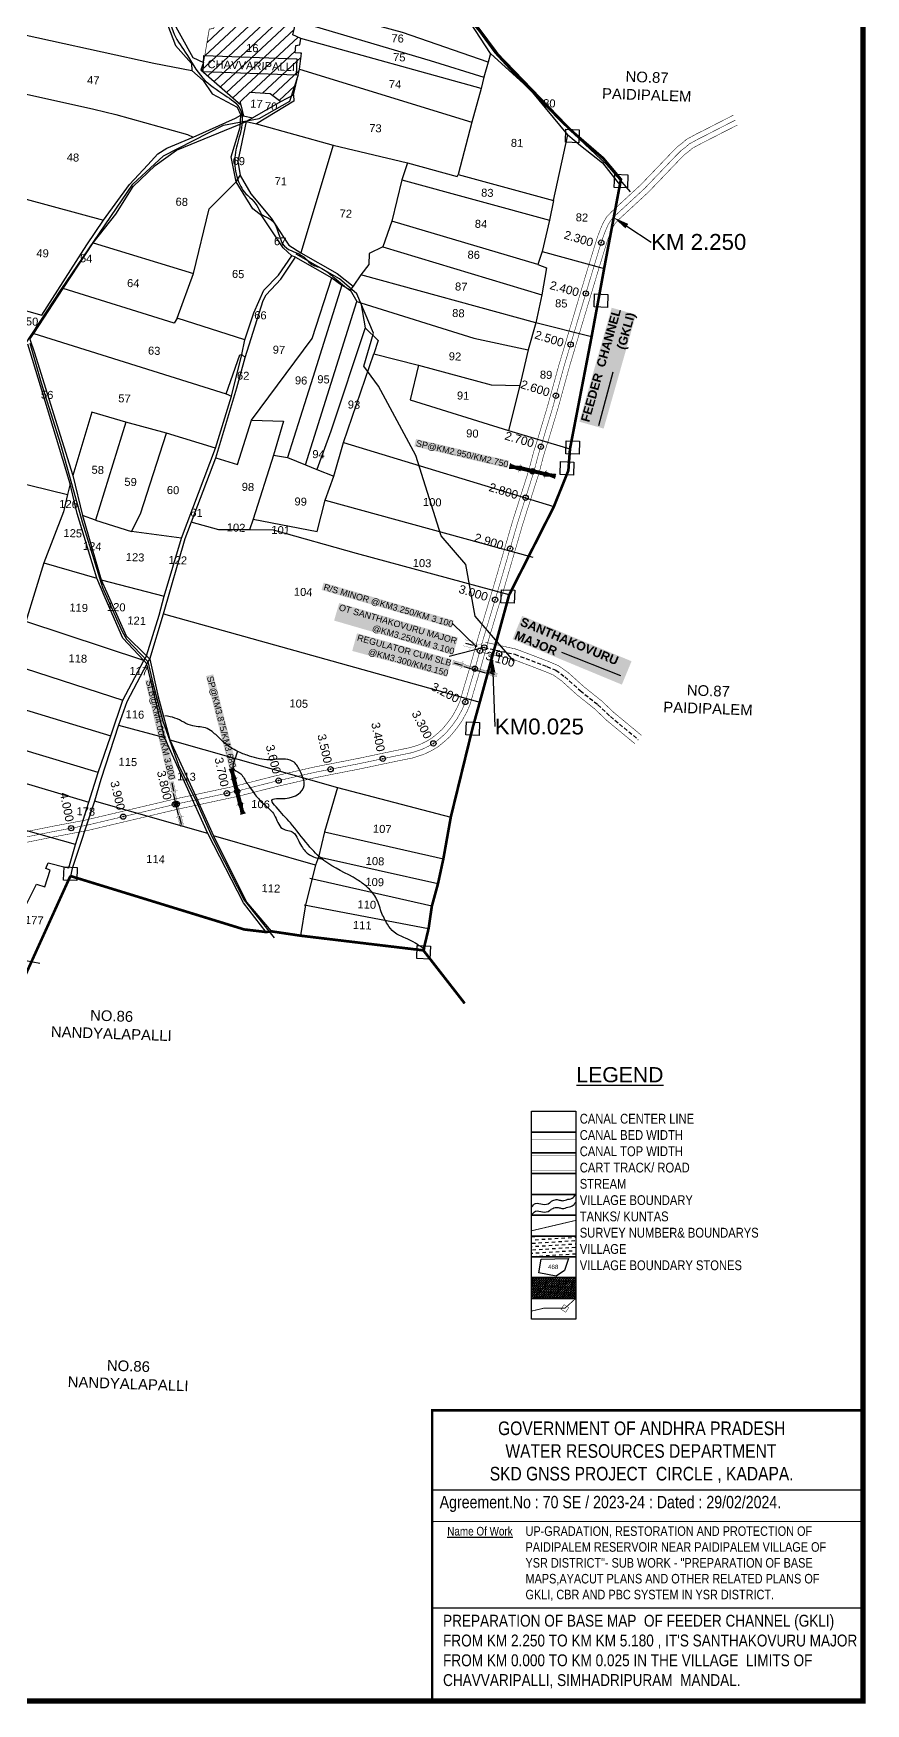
# Model space of a CAD drawing. Header units: inches. Extents: x 192365 to 215363, y 1622330 to 1627331.
# Drawn here: x 194222 to 195791, y 1622471 to 1625618 of the extents above; entities that cross this region are included whole.
import ezdxf
from ezdxf import colors
from ezdxf.entities.mleader import LeaderData, LeaderLine
from ezdxf.enums import TextEntityAlignment as Align
from ezdxf.math import Vec2, Vec3

# ---------------------------------------------------------------- set-up
doc = ezdxf.new("R2010")
doc.units = ezdxf.units.IN
doc.header["$LTSCALE"] = 15
doc.header["$MEASUREMENT"] = 0
doc.header["$PDMODE"] = 32
doc.header["$PDSIZE"] = 10
doc.linetypes.add('ACAD_ISO02W100', pattern=[15, 12, -3])
doc.linetypes.add('HIDDEN2', pattern=[0.1875, 0.125, -0.0625])
for name, color, linetype in [('CANAL1', 7, 'Continuous'), ('CHANAGE', 1, 'Continuous'), ('FRAME 025', 7, 'Continuous'), ('PAPER SIZE', 5, 'Continuous'), ('PLOT', 7, 'Continuous'), ('PLOT NO', 7, 'Continuous'), ('POINT', 2, 'Continuous'), ('RE REMARKS', 7, 'Continuous'), ('ROAD', 1, 'Continuous'), ('STREAM', 4, 'Continuous'), ('STRUCTURE', 5, 'Continuous'), ('TABLE', 7, 'Continuous'), ('tank', 4, 'Continuous'), ('TEXT', 1, 'Continuous'), ('text2', 7, 'Continuous'), ('TITLEBLOCK', 7, 'Continuous'), ('VILLAGE', 7, 'Continuous'), ('VILLAGE BOUNADRY', 5, 'Continuous'), ('VILLAGE BOUNADRY STONES', 1, 'Continuous'), ('VILLAGE BOUNDRY', 5, 'Continuous'), ('VILLAGE STONES', 240, 'Continuous')]:
    doc.layers.add(name, color=color, linetype=linetype)
doc.styles.add('A', font='arial.ttf')
doc.styles.add('ARIALN', font='ARIALN.TTF')
doc.styles.get("Standard").update_dxf_attribs({"font": 'arial.ttf'})
doc.dimstyles.get("Standard").update_dxf_attribs({"dimtxt": 0.18, "dimasz": 0.18, "dimexe": 0.18, "dimexo": 0.0625, "dimgap": 0.09, "dimtad": 0, "dimtih": 1, "dimtoh": 1, "dimdec": 4, "dimzin": 0, "dimdsep": 46, "dimtxsty": 'Standard', "dimcen": 0.09, "dimadec": 0, "dimazin": 0, "dimtfac": 1, "dimtdec": 4, "dimtofl": 0, "dimtmove": 0, "dimatfit": 3, "dimfxl": 1, "dimtolj": 1, "dimtzin": 0, "dimarcsym": 0})

# ---------------------------------------------------------------- blocks, each defined once
blk = doc.blocks.new('SLB')
at = {"layer": 'STRUCTURE'}
h = blk.add_hatch(dxfattribs=at)
h.set_pattern_fill('DOTS', color=6, scale=20, angle=320.3722, style=0)
h.set_pattern_definition([(320.372247934, (-159.4327, -72.9564), (1.2786241598, 0.5641323054), [0, -1.25])])
h.paths.add_polyline_path([(769699.5, 1706871.1), (769699.5, 1706861.1), (769729.1, 1706861.1), (769732.1, 1706863.1), (769792.1, 1706863.1), (769795.1, 1706861.1), (769824.7, 1706861.1), (769824.7, 1706871.1), (769795.1, 1706871.1), (769792.1, 1706869.1), (769732.1, 1706869.1), (769729.1, 1706871.1)])
at = {"layer": 'STRUCTURE', "color": 6, "linetype": 'ACAD_ISO02W100', "ltscale": 0.5, "const_width": 0.5}
for points in [[(769699.5, 1706871.1), (769729.1, 1706871.1)], [(769699.5, 1706861.1), (769729.1, 1706861.1)], [(769795.1, 1706871.1), (769824.7, 1706871.1)], [(769795.1, 1706861.1), (769824.7, 1706861.1)]]:
    blk.add_lwpolyline(points, dxfattribs=at)
at = {"layer": 'STRUCTURE', "color": 6, "const_width": 0.628}
for points in [[(769726.1, 1706877.1), (769726.1, 1706873.1), (769732.1, 1706869.1), (769792.1, 1706869.1), (769798.1, 1706873.1), (769798.1, 1706877.1)], [(769726.1, 1706855.1), (769726.1, 1706859.1), (769732.1, 1706863.1), (769792.1, 1706863.1), (769798.1, 1706859.1), (769798.1, 1706855.1)]]:
    blk.add_lwpolyline(points, dxfattribs=at)
at = {"layer": 'STRUCTURE', "color": 6}
blk.add_lwpolyline([(769732.1, 1706863.1), (769792.1, 1706863.1)], dxfattribs=at)
blk.add_lwpolyline([(769732.1, 1706863.1), (769792.1, 1706863.1)], dxfattribs=at)
at = {"layer": 'STRUCTURE', "color": 0}
blk.add_circle((769762.1, 1706866.1), 1.24, dxfattribs=at)
for points in [[(769703.8, 1706866), (769726.7, 1706866)], [(769818.6, 1706865.8), (769795.7, 1706865.8)]]:
    blk.add_leader(points, dimstyle='Standard', override={"dimasz": 10, "dimgap": 0.09, "dimtad": 0}, dxfattribs=at)
blk = doc.blocks.new('PIPE C')
at = {"layer": 'STRUCTURE'}
h = blk.add_hatch(dxfattribs=at)
h.set_pattern_fill('DASH', color=256, scale=5.6, angle=-90, style=0)
h.set_pattern_definition([(270, (-1194663.9188, 538833.8274), (0.7, -0.7), [0.7, -0.7])])
edge = h.paths.add_edge_path()
edge.add_spline(control_points=[(4.6, -44.2), (4.4, -43.9), (3.7, -42.8), (3.2, -40.8), (2.9, -38.1), (2.3, -34.2), (2.9, -29), (3.8, -25), (4.2, -23.1)], knot_values=[0, 0, 0, 0, 1.613557, 5.24513, 8.624976, 13.470124, 22.190216, 30.746377, 30.746377, 30.746377, 30.746377], degree=3, periodic=0)
edge.add_line((4.2, -23.1), (2.8, -21))
edge.add_line((2.8, -21), (2.8, 21))
edge.add_line((2.8, 21), (4.2, 23.1))
edge.add_spline(control_points=[(4.2, 23.1), (3.7, 25), (2.7, 28.9), (2, 34.1), (2.4, 38), (2.7, 40.8), (3.1, 42.8), (3.8, 43.8), (4, 44.2)], knot_values=[0, 0, 0, 0, 8.556161, 17.276253, 22.121402, 25.501247, 29.13282, 30.746377, 30.746377, 30.746377, 30.746377], degree=3, periodic=0)
edge.add_line((4, 44.2), (-4.6, 44.2))
edge.add_spline(control_points=[(-4.6, 44.2), (-4.4, 43.9), (-3.7, 42.8), (-3.2, 40.8), (-2.9, 38.1), (-2.3, 34.2), (-2.9, 29), (-3.8, 25), (-4.2, 23.1)], knot_values=[0, 0, 0, 0, 1.613557, 5.24513, 8.624976, 13.470124, 22.190216, 30.746377, 30.746377, 30.746377, 30.746377], degree=3, periodic=0)
edge.add_line((-4.2, 23.1), (-2.8, 21))
edge.add_line((-2.8, 21), (-2.8, -21))
edge.add_line((-2.8, -21), (-4.2, -23.1))
edge.add_spline(control_points=[(-4.2, -23.1), (-3.7, -25), (-2.7, -28.9), (-2, -34.1), (-2.4, -38), (-2.7, -40.8), (-3.1, -42.8), (-3.8, -43.8), (-4, -44.2)], knot_values=[0, 0, 0, 0, 8.556161, 17.276253, 22.121402, 25.501247, 29.13282, 30.746377, 30.746377, 30.746377, 30.746377], degree=3, periodic=0)
edge.add_line((-4, -44.2), (4.6, -44.2))
blk.add_circle((0, 0), 0.657)
at = {"layer": 'STRUCTURE', "const_width": 0.44}
for points in [[(-8.4, 25.2), (-5.6, 25.2), (-2.8, 21), (-2.8, -21), (-5.6, -25.2), (-8.4, -25.2)], [(8.4, 25.2), (5.6, 25.2), (2.8, 21), (2.8, -21), (5.6, -25.2), (8.4, -25.2)]]:
    blk.add_lwpolyline(points, dxfattribs=at)
at = {"layer": 'STRUCTURE', "color": 3}
for points in [[(-2.8, 21), (-2.8, -21)], [(-2.8, 21), (-2.8, -21)], [(2.8, 21), (2.8, -21)]]:
    blk.add_lwpolyline(points, dxfattribs=at)
at = {"layer": 'STRUCTURE'}
for points in [[(-4.6, 44.2), (-4, 43.2), (-3.3, 40.8), (-2.9, 38.4), (-2.5, 35.1), (-3, 29), (-4.2, 23.1)], [(4, 44.2), (3.4, 43.2), (2.8, 40.7), (2.5, 38.4), (2.2, 35), (2.8, 28.9), (4.2, 23.1)], [(-4, -44.2), (-3.4, -43.2), (-2.8, -40.7), (-2.5, -38.4), (-2.2, -35), (-2.8, -28.9), (-4.2, -23.1)], [(4.6, -44.2), (4, -43.2), (3.3, -40.8), (2.9, -38.4), (2.5, -35.1), (3, -29), (4.2, -23.1)]]:
    blk.add_spline(points, degree=3, dxfattribs=at)
at = {"layer": 'STRUCTURE', "color": 0}
for points in [[(-0.2, 44.3), (-0.2, 28.7)], [(0, -23.2), (0, -38.9)]]:
    blk.add_leader(points, dimstyle='Standard', override={"dimscale": 0.062085, "dimtxt": 50, "dimasz": 100, "dimgap": 0.09, "dimtad": 0, "dimzin": 2}, dxfattribs=at)
blk = doc.blocks.new('OT')
at = {"layer": 'STRUCTURE', "color": 190}
for points, const_width in [([(769751.4, 1706595.8), (769729.4, 1706595.8)], 0.5), ([(769751.4, 1706579), (769729.4, 1706579)], 0.5), ([(769775.2, 1706601.8), (769775.2, 1706597.8), (769769.2, 1706593.8), (769761.8, 1706593.8), (769754.4, 1706593.8), (769748.4, 1706597.8), (769748.4, 1706601.8)], 0.5), ([(769748.4, 1706573), (769748.4, 1706577), (769754.4, 1706581), (769761.8, 1706581), (769761.8, 1706581), (769761.8, 1706581), (769769.2, 1706581), (769775.2, 1706577), (769775.2, 1706573)], 0.5), ([(769761.8, 1706593.8), (769761.8, 1706581)], 2.5)]:
    blk.add_lwpolyline(points, dxfattribs=dict(at, const_width=const_width))
at = {"layer": 'STRUCTURE', "color": 0}
blk.add_circle((769761.8, 1706587.4), 1.87, dxfattribs=at)
blk.add_leader([(769732.6, 1706587.4), (769753.8, 1706587.4)], dimstyle='Standard', override={"dimasz": 10, "dimgap": 0.09, "dimtad": 0}, dxfattribs=at)

msp = doc.modelspace()

# ---------------------------------------------------------------- hatches: boundary and pattern name
at = {"layer": 'PLOT'}
h = msp.add_hatch(dxfattribs=at)
h.set_pattern_fill('ANSI31', color=11, scale=125.619539, angle=-2.0078)
h.set_pattern_definition([(42.9922, (192485.145, 1624041.802), (-10.70747, 11.4855), [])])
h.paths.add_polyline_path([(194561.8, 1625627.4), (194553.4, 1625626), (194542.8, 1625563.4), (194537.8, 1625549.4), (194613.1, 1625483.2), (194612.5, 1625489.7), (194630.7, 1625507.2), (194668.1, 1625504.5), (194688.3, 1625489.5), (194708.5, 1625500.2), (194720.3, 1625537.3), (194723.4, 1625550.8), (194727.6, 1625580.5), (194715.3, 1625581.5), (194716.9, 1625595.4), (194723.9, 1625596.6), (194726.3, 1625608.5), (194711.2, 1625615.2), (194717.1, 1625641.4), (194676.4, 1625651.5), (194673.2, 1625680.4), (194673.5, 1625705), (194669.3, 1625706.4), (194666.4, 1625702.9), (194575.8, 1625718.1), (194566.6, 1625717.9), (194558.9, 1625674.3), (194558.7, 1625652.8), (194567.3, 1625645.4)])
h.paths.add_polyline_path([(194618.6, 1625579.3), (194649.7, 1625578.2), (194650.5, 1625601.3), (194619.4, 1625602.4)], flags=24)
h.paths.add_polyline_path([(194683.3, 1625636.1), (194714.4, 1625635), (194715.2, 1625658.1), (194684.1, 1625659.2)], flags=24)
at = {"layer": 'tank'}
h = msp.add_hatch(dxfattribs=at)
h.set_pattern_fill('DASH', color=256, scale=49.768483, angle=3.5405, style=0)
h.set_pattern_definition([(3.5405362, (-121575.875, 928206.918), (5.82500696, 6.593366337), [6.22106043, -6.22106043])])
h.paths.add_polyline_path([(195160.8, 1623352.1), (195244.4, 1623352.1), (195244.4, 1623312.9), (195160.8, 1623312.9)])
at = {"layer": 'VILLAGE', "linetype": 'Continuous'}
h = msp.add_hatch(dxfattribs=at)
h.set_pattern_fill('SACNCR', color=256, scale=33.427823, angle=1.5303, style=0)
h.set_pattern_definition([(46.53031993, (-121575.8748, 928206.918), (-2.2743618, 2.156002516), []), (46.53031993, (-121573.6596, 928206.9773), (-2.2743618, 2.156002516), [0, -3.133858396])])
h.paths.add_polyline_path([(195160.8, 1623273.7), (195244.4, 1623273.7), (195244.4, 1623234.6), (195160.8, 1623234.6)])

# ---------------------------------------------------------------- linework, layer by layer
at = {"layer": 'CANAL1', "color": 200, "const_width": 1}
for points in [[(195541.6, 1625464), (195510.6, 1625448.2), (195485, 1625435), (195473, 1625429.1), (195452.6, 1625418), (195445.6, 1625411.8), (195436, 1625404.5), (195426.2, 1625394.6), (195392.2, 1625359.1), (195367.4, 1625333.3), (195312.3, 1625282.4), (195302.7, 1625272.3), (195296.7, 1625262.2), (195292.5, 1625253.1), (195287.4, 1625240.2), (195285, 1625233.7), (195277.7, 1625210.2), (195260.4, 1625153.2), (195240.3, 1625085.8), (195212.4, 1624992.6), (195191, 1624915), (195172.6, 1624853.9), (195164.5, 1624827.9), (195156.1, 1624795.8), (195125.4, 1624699.4), (195090, 1624578.1), (195060.6, 1624480.6), (195044.4, 1624422.5), (195032.4, 1624382.2), (195026.5, 1624361), (195021.5, 1624349.1), (195012.5, 1624332.7), (195004, 1624320.7), (194992.7, 1624307), (194984.6, 1624299.7), (194973.4, 1624290.4), (194961.8, 1624283.6), (194950.2, 1624278.1), (194932.2, 1624272.3), (194898.6, 1624265.5), (194835.1, 1624252.1), (194749.7, 1624235.4), (194674.1, 1624218.1), (194604.3, 1624200.2), (194491.2, 1624176.1), (194318.9, 1624135.5), (194255.3, 1624123.5), (194202.2, 1624112.9)], [(195549.2, 1625445.4), (195519.7, 1625430.4), (195494, 1625417.2), (195482.2, 1625411.3), (195464.1, 1625401.5), (195458.3, 1625396.4), (195449.2, 1625389.4), (195440.5, 1625380.6), (195406.7, 1625345.3), (195381.4, 1625319), (195326.3, 1625268.1), (195318.7, 1625260.1), (195314.4, 1625252.9), (195310.9, 1625245.2), (195306.1, 1625233.1), (195304, 1625227.4), (195296.8, 1625204.3), (195279.6, 1625147.5), (195259.4, 1625080.1), (195231.6, 1624987.1), (195210.3, 1624909.5), (195191.7, 1624848), (195183.7, 1624822.4), (195175.3, 1624790.2), (195144.5, 1624693.6), (195109.2, 1624572.4), (195079.8, 1624475), (195063.6, 1624417), (195051.6, 1624376.6), (195045.4, 1624354.4), (195039.5, 1624340.4), (195029.5, 1624322.1), (195019.9, 1624308.5), (195007.2, 1624293.2), (194997.7, 1624284.6), (194984.9, 1624273.9), (194971.1, 1624265.9), (194957.6, 1624259.5), (194937.3, 1624252.9), (194902.7, 1624245.9), (194839.1, 1624232.5), (194753.9, 1624215.8), (194678.8, 1624198.6), (194608.8, 1624180.8), (194495.5, 1624156.6), (194323, 1624115.9), (194259.1, 1624103.9), (194206.6, 1624093.4)], [(195074.2, 1624470.8), (195132.2, 1624457.8), (195193.7, 1624434.4), (195211.7, 1624426.7), (195230.1, 1624413.7), (195259.4, 1624387.3), (195292.8, 1624360.6), (195316.2, 1624338.4), (195368.3, 1624295.3)], [(195069.8, 1624451.2), (195126.4, 1624438.6), (195186.2, 1624415.8), (195201.9, 1624409.2), (195217.6, 1624398.1), (195246.5, 1624372), (195279.7, 1624345.5), (195302.9, 1624323.4), (195356.2, 1624279.4)]]:
    msp.add_lwpolyline(points, dxfattribs=at)
at = {"layer": 'CANAL1', "color": 1, "linetype": 'HIDDEN2', "ltscale": 4, "const_width": 1}
msp.add_lwpolyline([(195545.4, 1625454.7), (195515.2, 1625439.3), (195489.5, 1625426.1), (195477.6, 1625420.2), (195458.4, 1625409.8), (195452, 1625404.1), (195442.6, 1625396.9), (195433.3, 1625387.6), (195399.4, 1625352.2), (195374.4, 1625326.1), (195319.3, 1625275.2), (195310.7, 1625266.2), (195305.5, 1625257.6), (195301.7, 1625249.1), (195296.7, 1625236.7), (195294.5, 1625230.5), (195287.2, 1625207.2), (195270, 1625150.3), (195249.8, 1625083), (195222, 1624989.9), (195200.7, 1624912.2), (195182.1, 1624850.9), (195174.1, 1624825.2), (195165.7, 1624793), (195134.9, 1624696.5), (195099.6, 1624575.3), (195070.2, 1624477.8), (195065.8, 1624462.2), (195054.4, 1624421), (195054, 1624419.8), (195042, 1624379.4), (195036, 1624357.7), (195030.5, 1624344.7), (195021, 1624327.4), (195011.9, 1624314.6), (194999.9, 1624300.1), (194991.1, 1624292.1), (194979.2, 1624282.1), (194966.5, 1624274.8), (194953.9, 1624268.8), (194934.7, 1624262.6), (194900.7, 1624255.7), (194837.1, 1624242.3), (194751.8, 1624225.6), (194676.4, 1624208.4), (194606.5, 1624190.5), (194493.4, 1624166.4), (194492.1, 1624166.1), (194321, 1624125.7), (194257.2, 1624113.7), (194204.4, 1624103.1)], dxfattribs=at)
at = {"layer": 'CANAL1', "color": 1, "linetype": 'HIDDEN2', "ltscale": 4}
msp.add_lwpolyline([(195072, 1624461), (195129.3, 1624448.2), (195190, 1624425.1), (195206.8, 1624418), (195223.8, 1624405.9), (195252.9, 1624379.7), (195286.2, 1624353), (195309.6, 1624330.9), (195362.2, 1624287.3)], dxfattribs=at)
at = {"layer": 'CANAL1', "color": 1, "linetype": 'HIDDEN2', "ltscale": 100, "const_width": 0.41}
msp.add_lwpolyline([(195160.8, 1623567.6), (195244.4, 1623567.6)], dxfattribs=at)
at = {"layer": 'CANAL1', "color": 5, "ltscale": 100, "const_width": 0.41}
for points in [[(195244.4, 1623534.6), (195160.8, 1623534.6)], [(195244.4, 1623522.3), (195160.8, 1623522.3)]]:
    msp.add_lwpolyline(points, dxfattribs=at)
at = {"layer": 'CANAL1', "color": 1, "ltscale": 100, "const_width": 0.41}
for points in [[(195244.4, 1623503.6), (195160.8, 1623503.6)], [(195244.4, 1623474.9), (195160.8, 1623474.9)]]:
    msp.add_lwpolyline(points, dxfattribs=at)
at = {"layer": 'FRAME 025', "lineweight": -3}
for points, elevation in [([(194976.2, 1622874), (195788.5, 1622874)], 0.2), ([(194976.2, 1622814.4), (195787.3, 1622814.9)], 3.2), ([(194976.1, 1622651.7), (195788.2, 1622651.2)], 3.9)]:
    msp.add_lwpolyline(points, dxfattribs=dict(at, elevation=elevation))
at = {"layer": 'PAPER SIZE', "color": 5}
for points, const_width in [([(192369.7, 1626801.8), (195785.8, 1626801.8), (195785.8, 1622476.1), (192369.7, 1622476.1)], 10), ([(195785.8, 1622476.1), (194973.7, 1622476.1), (194973.7, 1623023.6), (195785.8, 1623023.6)], 4.84)]:
    msp.add_lwpolyline(points, close=True, dxfattribs=dict(at, const_width=const_width))
at = {"layer": 'PLOT'}
for points in [[(194301.5, 1626377.7), (194280, 1626325.3), (194273.7, 1626217.4), (194316.4, 1626048.6), (194397.5, 1625881.3), (194440.3, 1625801.5), (194440.4, 1625728.8), (194472.3, 1625675.6), (194480.4, 1625648.7), (194522.6, 1625572.5), (194542.8, 1625563.4), (194537.8, 1625549.4), (194613.1, 1625483.2), (194617.8, 1625461.8)], [(195229.4, 1625427), (195160.1, 1625510.6), (195083.9, 1625580.1), (195046, 1625637.7), (194983.9, 1625705.4), (194954.1, 1625723.4), (194875.6, 1625768.3), (194820.2, 1625811.3), (194716.7, 1625904.5), (194711.6, 1625905.7)], [(194041.6, 1625693.2), (194056.6, 1625598.4), (194072.9, 1625493.7), (194079.8, 1625446.1), (194085, 1625430.1), (194131, 1625263.3), (194165.3, 1625142.9), (194178.5, 1625102.5), (194184.3, 1625102), (194238.1, 1625087), (194322.8, 1625219.6), (194354.2, 1625266.2), (194403.3, 1625333.1), (194437.4, 1625370.3), (194456.5, 1625390.8), (194473.6, 1625401.9), (194522.9, 1625422.7), (194603, 1625458.3), (194612.8, 1625464)], [(194456.4, 1625683.3), (194490, 1625595.2), (194519.9, 1625561.4), (194520.5, 1625547.9), (194541.9, 1625529.3), (194559, 1625504), (194606, 1625478.7), (194612.8, 1625464), (194617.3, 1625462.8), (194635.3, 1625459.1), (194622.7, 1625452.1), (194607.5, 1625377.5), (194611.9, 1625350.4), (194632.1, 1625315.7), (194670.2, 1625270.1), (194694.4, 1625232.2), (194703.7, 1625218.8), (194726.3, 1625204.7), (194794.7, 1625165.7), (194824.5, 1625142), (194819.1, 1625135.1), (194831.6, 1625112.9), (194839.2, 1625110.4), (195051.9, 1625043.9), (195154.9, 1625022), (195138.9, 1624954.6), (195117.3, 1624869.9), (195233.5, 1624835.4)], [(195079.4, 1625563.5), (194917.6, 1625619.5), (194726.9, 1625671.3), (194723.7, 1625668.9), (194673.2, 1625680.4)], [(194723.7, 1625668.9), (194717.1, 1625641.4), (194970.1, 1625567.2), (195071.2, 1625535.7)], [(194058.7, 1625647.5), (194449, 1625561.7), (194520.5, 1625547.9)], [(194215.1, 1625041.8), (194222.7, 1625052.4), (194277.8, 1625137.6), (194334.8, 1625223.5), (194377, 1625277.5), (194410.2, 1625329.4), (194451.6, 1625368.9), (194491.7, 1625397.7), (194609.6, 1625446.5), (194622.7, 1625452.1), (194688.3, 1625489.5), (194712.2, 1625502.1), (194723.4, 1625550.8), (194727.6, 1625580.5), (194715.3, 1625581.5), (194716.9, 1625595.4), (194723.9, 1625596.6), (194726.3, 1625608.5), (194711.2, 1625615.2), (194717.1, 1625641.4)], [(195065.8, 1625514.3), (194726.3, 1625608.5)], [(195083.9, 1625580.1), (195079.4, 1625563.5), (195071.2, 1625535.7), (195065.8, 1625514.3), (195048.6, 1625450.5), (195022.6, 1625352)], [(194723.4, 1625550.8), (195048.6, 1625450.5)], [(194111.9, 1625524.6), (194335.6, 1625475.2), (194377.6, 1625465.1), (194512.3, 1625427.4), (194522.9, 1625422.7)], [(194613.1, 1625483.2), (194612.5, 1625489.7), (194630.7, 1625507.2), (194668.1, 1625504.5), (194688.3, 1625489.5)], [(194712.2, 1625502.1), (194712.8, 1625490.2), (194642.8, 1625447.3)], [(194441.2, 1624438.8), (194434.9, 1624445.5), (194458.9, 1624521.8), (194468.4, 1624557.7), (194501.3, 1624667.2), (194565, 1624836.8), (194595.1, 1624934.7), (194614.6, 1625012.9), (194620.8, 1625040.9), (194637.3, 1625091.7), (194656.2, 1625134.2), (194683.8, 1625162.2), (194709, 1625199.1), (194692.8, 1625213.9), (194652.7, 1625274), (194635.8, 1625287.6), (194604.3, 1625338.1), (194595, 1625385.2), (194611.7, 1625441.3), (194612.8, 1625464)], [(194622.7, 1625452.1), (194642.8, 1625447.3), (194787.1, 1625407.4), (194927.1, 1625374.2), (195021, 1625348.5), (195022.6, 1625352), (195202.5, 1625303.3), (195229.4, 1625427), (195253.3, 1625406.6), (195294.8, 1625374.2), (195328.6, 1625330.9)], [(194787.1, 1625407.4), (194726.3, 1625204.7)], [(194927.1, 1625374.2), (194916.5, 1625342.2), (194897.9, 1625264.5), (194880.9, 1625216), (194855, 1625203.5), (194854.2, 1625182.6), (194839.2, 1625163.4), (194824.5, 1625142)], [(194492.7, 1625081.6), (194523.8, 1625165.9), (194553.2, 1625287.7), (194604.3, 1625338.1), (194611.9, 1625350.4)], [(194916.5, 1625342.2), (195195.1, 1625266.3)], [(194156.8, 1625319.7), (194354.2, 1625266.2)], [(195202.5, 1625303.3), (195195.1, 1625266.3), (195180.8, 1625206.8), (195173, 1625182.4), (195189.1, 1625176.5), (195180.1, 1625125.3), (195169.2, 1625072.7), (195154.9, 1625022)], [(195173, 1625182.4), (194897.9, 1625264.5)], [(194334.8, 1625223.5), (194523.8, 1625165.9)], [(194620.9, 1625007.2), (194655, 1625115), (194660.5, 1625125.3), (194688.4, 1625154.9), (194716, 1625196.5), (194709, 1625199.1)], [(194716, 1625196.5), (194784.7, 1625157.5), (194803.4, 1625143.8), (194819.1, 1625135.1)], [(194880.9, 1625216), (195180.1, 1625125.3)], [(195180.8, 1625206.8), (195297.9, 1625175.3)], [(195274.2, 1625046.3), (195169.2, 1625072.7), (194839.2, 1625163.4)], [(194620.8, 1625040.9), (194492.7, 1625081.6), (194487, 1625072.3), (194277.8, 1625137.6)], [(194566, 1624818.4), (194606.6, 1624805.7), (194633, 1624889.4), (194747.7, 1625043.3), (194784.7, 1625157.5)], [(194803.4, 1625143.8), (194748.9, 1624969.6), (194700.8, 1624818.7), (194734.9, 1624804.9), (194756.2, 1624796.3), (194788.5, 1624784), (194806.5, 1624847.5), (194863.6, 1625014.1)], [(194734.9, 1624804.9), (194831.6, 1625112.9)], [(194839.2, 1625110.4), (194847.4, 1625063.2), (194871.7, 1625039.6), (194863.6, 1625014.1), (194948.1, 1624993.1), (195084.6, 1624955.6), (195138.9, 1624954.6)], [(194215.1, 1625041.8), (194224.1, 1625016.4), (194272.3, 1624860.7), (194296.1, 1624785), (194314.5, 1624709.6), (194349.8, 1624588.2), (194396.6, 1624483), (194434.9, 1624445.5)], [(194222.7, 1625052.4), (194585, 1624938.7), (194595.1, 1624934.7)], [(194847.4, 1625063.2), (194782.7, 1624868.4), (194756.2, 1624796.3)], [(194206.8, 1623973.3), (194228, 1624015), (194243.4, 1624009.9), (194253.4, 1624041.1), (194245.5, 1624044.5), (194249.7, 1624054.9), (194282, 1624047.1), (194288.9, 1624046.1), (194301.3, 1624090), (194326.1, 1624169.4), (194343.7, 1624225.5), (194368, 1624294.4), (194390.2, 1624361.8), (194430.1, 1624436.6), (194390.7, 1624478.8), (194357.5, 1624554.8), (194341.7, 1624591.4), (194304.3, 1624713.5), (194291.4, 1624769.5), (194263.8, 1624861.1), (194211.4, 1625032.7)], [(194435.5, 1624430.2), (194441.2, 1624438.8), (194466.9, 1624524.1), (194507.9, 1624666.6), (194566, 1624818.4), (194605.4, 1624950.1), (194620.9, 1625007.2), (194614.6, 1625012.9)], [(194585, 1624938.7), (194611.1, 1625012.5), (194614.6, 1625012.9)], [(194948.1, 1624993.1), (194931.9, 1624927.3), (195117.3, 1624869.9)], [(194565, 1624836.8), (194472.7, 1624864.5), (194396.3, 1624885.6), (194332.3, 1624904.2), (194296.1, 1624785)], [(194396.3, 1624885.6), (194339.1, 1624701), (194314.5, 1624709.6)], [(194633, 1624889.4), (194693.7, 1624887.1), (194674.6, 1624823.3), (194700.8, 1624818.7)], [(194339.1, 1624701), (194406.6, 1624679.2), (194423.5, 1624712.7), (194472.7, 1624864.5)], [(194674.6, 1624823.3), (194636.4, 1624702.6), (194629.6, 1624682.5)], [(194806.5, 1624847.5), (195203.1, 1624726.4)], [(194078.3, 1624800.2), (194286.4, 1624749.1)], [(194291.4, 1624769.5), (194286.4, 1624749.1), (194278.9, 1624716.3), (194241.6, 1624620.4), (194207.6, 1624510.2), (194183.1, 1624428.9), (194390.2, 1624361.8)], [(194636.4, 1624702.6), (194756.9, 1624679.8), (194772.1, 1624738.8), (194788.5, 1624784)], [(194772.1, 1624738.8), (195163.6, 1624631)], [(195118.7, 1624559.9), (194830.9, 1624637.9), (194674.3, 1624681.9), (194629.6, 1624682.5), (194571.5, 1624682.8), (194519.2, 1624696.9)], [(194501.3, 1624667.2), (194406.6, 1624679.2)], [(194241.6, 1624620.4), (194341.7, 1624591.4)], [(194349.8, 1624588.2), (194468.4, 1624557.7)], [(194434.9, 1624445.5), (194430.1, 1624436.6), (194207.6, 1624510.2)], [(194466.9, 1624524.1), (195063.4, 1624358)], [(193975, 1624413.9), (194368, 1624294.4)], [(194435.5, 1624430.2), (194398, 1624358.4), (194382.3, 1624314.6), (194349, 1624212), (194337, 1624171.6), (194295.1, 1624044.8), (194291.6, 1624030.4)], [(194661, 1623924.8), (194617.8, 1623979.8), (194550.5, 1624110.2), (194469.1, 1624291.1), (194435.5, 1624430.2), (194430.1, 1624436.6)], [(194441.2, 1624438.8), (194457.4, 1624368.2), (194478.9, 1624287.1), (194524.1, 1624188.5), (194561.7, 1624106.3), (194623.9, 1623981.4), (194670.1, 1623926.2)], [(194343.7, 1624225.5), (193951.3, 1624343.8)], [(194382.3, 1624314.6), (194469.1, 1624291.1)], [(193916.4, 1624291.6), (194326.1, 1624169.4)], [(194478.9, 1624287.1), (194794.9, 1624197.1), (195008.8, 1624141.5)], [(194301.3, 1624090), (193939.4, 1624191.3)], [(194794.9, 1624197.1), (194770.7, 1624113.7), (194759.1, 1624066), (194753.7, 1624050.8), (194734.6, 1623976.2), (194725.2, 1623918)], [(194550.5, 1624110.2), (194337, 1624171.6)], [(194753.7, 1624050.8), (194561.7, 1624106.3)], [(194770.7, 1624113.7), (194994.8, 1624062.9)], [(194984.6, 1624015.8), (194759.1, 1624066)], [(194973, 1623973.3), (194743, 1624025.8)], [(194732.4, 1623975.8), (194967, 1623931.7)], [(194233.8, 1623865.7), (194207.8, 1623870.4), (194202.6, 1623862.1), (194155.2, 1623873.4)]]:
    msp.add_lwpolyline(points, dxfattribs=at)
at = {"layer": 'PLOT', "const_width": 1.26}
msp.add_lwpolyline([(194575.8, 1625718.1), (194566.6, 1625717.9), (194558.9, 1625674.3), (194558.7, 1625652.8), (194567.3, 1625645.4), (194561.8, 1625627.4), (194553.4, 1625626), (194542.8, 1625563.4)], dxfattribs=at)
at = {"layer": 'PLOT', "color": 11, "const_width": 1.26}
for points in [[(194723.4, 1625550.8), (194727.6, 1625580.5), (194715.3, 1625581.5), (194716.9, 1625595.4), (194723.9, 1625596.6), (194726.3, 1625608.5), (194711.2, 1625615.2), (194717.1, 1625641.4)], [(194553.4, 1625626), (194542.8, 1625563.4), (194537.8, 1625549.4), (194613.1, 1625483.2), (194612.5, 1625489.7), (194630.7, 1625507.2), (194668.1, 1625504.5), (194688.3, 1625489.5), (194712.2, 1625502.1), (194723.4, 1625550.8)]]:
    msp.add_lwpolyline(points, dxfattribs=at)
at = {"layer": 'PLOT NO'}
for points in [[(195160.8, 1623587.2), (195244.4, 1623587.2), (195244.4, 1623548), (195160.8, 1623548)], [(195160.8, 1623548), (195244.4, 1623548), (195244.4, 1623508.8), (195160.8, 1623508.8)], [(195160.8, 1623508.8), (195244.4, 1623508.8), (195244.4, 1623469.7), (195160.8, 1623469.7)], [(195160.8, 1623469.7), (195244.4, 1623469.7), (195244.4, 1623430.5), (195160.8, 1623430.5)], [(195160.8, 1623430.5), (195244.4, 1623430.5), (195244.4, 1623391.3), (195160.8, 1623391.3)], [(195160.8, 1623391.3), (195244.4, 1623391.3), (195244.4, 1623352.1), (195160.8, 1623352.1)], [(195160.8, 1623352.1), (195244.4, 1623352.1), (195244.4, 1623312.9), (195160.8, 1623312.9)], [(195160.8, 1623312.9), (195244.4, 1623312.9), (195244.4, 1623273.7), (195160.8, 1623273.7)], [(195160.8, 1623273.7), (195244.4, 1623273.7), (195244.4, 1623234.6), (195160.8, 1623234.6)], [(195160.8, 1623234.6), (195244.4, 1623234.6), (195244.4, 1623195.4), (195160.8, 1623195.4)]]:
    msp.add_lwpolyline(points, close=True, dxfattribs=at)
msp.add_lwpolyline([(195174.8, 1623282.5), (195179.1, 1623308.3), (195230.7, 1623309.5), (195223.2, 1623286.8), (195207.7, 1623276.5), (195174.8, 1623282.5)], dxfattribs=at)
at = {"layer": 'PLOT NO', "color": 4}
for points in [[(195160.8, 1623406.2), (195168.5, 1623413.6), (195181.9, 1623412), (195195, 1623414.5), (195198.9, 1623417.7), (195207.7, 1623420.7), (195214.7, 1623419.5), (195221.6, 1623418.8), (195226.8, 1623420.5), (195237.6, 1623423.4), (195244.4, 1623430.5)], [(195160.8, 1623391.6), (195168.5, 1623398.9), (195181.9, 1623397.4), (195195, 1623399.9), (195198.9, 1623403), (195207.7, 1623406), (195214.7, 1623404.9), (195221.6, 1623404.1), (195226.8, 1623405.8), (195237.6, 1623408.7), (195244.4, 1623415.8)]]:
    msp.add_spline(points, degree=3, dxfattribs=at)
at = {"layer": 'POINT'}
for p in [(195163, 1624793, 8), (195072, 1624461, 10), (195072, 1624461, 36), (195100, 1624449, 37), (195054, 1624421, 11), (194606, 1624190, 12), (194492, 1624166, 13)]:
    msp.add_point(p, dxfattribs=at)
at = {"layer": 'ROAD'}
for points in [[(194388.6, 1626363), (194408.4, 1626299), (194441.3, 1626237.9), (194510.5, 1626160.4), (194557, 1626112), (194593.7, 1626089.8), (194657.1, 1626013.1), (194686.7, 1625963.1), (194701.7, 1625923.6), (194722.5, 1625902.6), (194821.9, 1625815.5), (194877, 1625772.3), (194956.5, 1625727.3), (194984, 1625709.5), (195060.8, 1625623.3), (195092, 1625581.1), (195125.9, 1625544.2), (195219.4, 1625448.6), (195303, 1625370.3), (195347.1, 1625319.3)], [(194192.7, 1625011.1), (194274.1, 1625135.5), (194409.1, 1625333.7), (194467.1, 1625387.4), (194580.4, 1625445.3), (194647.5, 1625457.4), (194705.5, 1625490.6), (194721.4, 1625540.6)], [(194844.9, 1624991.3), (194863.3, 1625053.4), (194831.7, 1625127.1), (194799.1, 1625155.5), (194717.2, 1625202)], [(194215.3, 1625034.6), (194236.3, 1624959.4), (194272.7, 1624844.1), (194308.7, 1624716), (194314, 1624697.4), (194352.1, 1624573.9), (194389.5, 1624491.2), (194397.3, 1624476.6), (194437.5, 1624434.8), (194447.2, 1624393.6), (194465.7, 1624322), (194495.6, 1624239.4), (194529.7, 1624169.2), (194558.5, 1624104.8), (194606, 1624010.7), (194619, 1623984.6), (194675.6, 1623914)], [(195127.8, 1624435.4), (195054.5, 1624519.8), (195037.4, 1624617.1), (194990.8, 1624671.1), (194943.1, 1624822.5), (194872.2, 1624953.6), (194844.9, 1624991.3)]]:
    msp.add_lwpolyline(points, dxfattribs=at)
msp.add_lwpolyline([(194542.9, 1625576.1), (194718.5, 1625570), (194717.5, 1625539.5), (194541.8, 1625545.7)], close=True, dxfattribs=at)
at = {"layer": 'STREAM'}
for points in [[(194298.6, 1626383.2), (194289.4, 1626371.1), (194281, 1626346.2), (194274.2, 1626312.6), (194269.5, 1626283.6), (194266.8, 1626261.1), (194272.8, 1626213.9), (194281.2, 1626170.3), (194289.6, 1626126.4), (194295, 1626103.2), (194302.6, 1626083.7), (194312, 1626018.7), (194325.4, 1625971.1), (194361.8, 1625919.1), (194383.6, 1625894), (194393.3, 1625854.8), (194422.9, 1625809.5), (194433.8, 1625784.4), (194436, 1625730.5), (194447.9, 1625697.5), (194468.4, 1625674.1), (194485.1, 1625621.6), (194508.2, 1625582.8), (194541.5, 1625533.5), (194583, 1625501.5), (194611.7, 1625475.4), (194611.4, 1625428), (194602.1, 1625389), (194605.5, 1625348.1), (194619.3, 1625319.8), (194645.7, 1625289.6), (194651.6, 1625277.9), (194669.4, 1625267.4), (194695.1, 1625217), (194731.5, 1625196.8), (194744.5, 1625184.4), (194765.8, 1625175), (194789.3, 1625157.3), (194820.1, 1625132.9)], [(194960.2, 1623892.2), (194923.2, 1623913.5), (194902.1, 1623924.3), (194889.5, 1623939.6), (194877.8, 1623962.9), (194867.3, 1623990.2), (194850.7, 1624009.9), (194832.5, 1624023.3), (194769.6, 1624059.6), (194739.8, 1624089), (194706.3, 1624130.3), (194679.3, 1624160.7), (194671.7, 1624172.7), (194696.8, 1624176.7), (194732.3, 1624200.9), (194724.9, 1624227.8), (194713.4, 1624244.8), (194677.9, 1624250.2), (194661.9, 1624249.4), (194624.8, 1624257.9), (194603.7, 1624266.6), (194577, 1624285.6), (194561.6, 1624300.3), (194549.4, 1624308.3), (194522.2, 1624313.1), (194488.8, 1624328.1), (194469.9, 1624332.2)], [(194606.8, 1624265.7), (194601.3, 1624249.3), (194598.4, 1624233.5), (194610.9, 1624224.4), (194623.1, 1624207.4), (194630, 1624197.8), (194639.9, 1624183.6), (194659.3, 1624163.2), (194676, 1624145.6), (194691.4, 1624119.8), (194711.9, 1624112.2), (194720.4, 1624099.8), (194727.6, 1624086.4), (194742.3, 1624070.3), (194764.5, 1624062.6)]]:
    msp.add_spline(points, degree=3, dxfattribs=at)
at = {"layer": 'text2', "color": 3}
for p in [(195292.4, 1625223.9), (195263.3, 1625127.9), (195234.6, 1625031.8), (195207, 1624935.4), (195178.5, 1624839.2), (195149.8, 1624743.1), (195120.6, 1624647.2), (195092.3, 1624550.9), (195063.8, 1624454.8), (195036.1, 1624358.4), (194975.9, 1624280.2), (194880.5, 1624251.4), (194782.2, 1624231.5), (194586.8, 1624186.3), (194684.2, 1624210.1), (194488.7, 1624165.3), (194293.2, 1624120.5), (194391.1, 1624142.2)]:
    msp.add_point(p, dxfattribs=at)
at = {"layer": 'VILLAGE BOUNADRY', "const_width": 5}
for points in [[(195049.8, 1625642.3), (195098, 1625577.5), (195233.4, 1625437), (195296.2, 1625382.7), (195329.5, 1625343.1), (195297.9, 1625175.3), (195287.8, 1625120), (195274.2, 1625046.3), (195233.5, 1624835.4), (195230.4, 1624794.4), (195203.1, 1624726.4), (195118.7, 1624559.9), (195063.4, 1624358), (195049.9, 1624309.4), (195008.8, 1624141.5), (194994.8, 1624062.9), (194984.6, 1624015.8), (194973, 1623973.3), (194967, 1623931.7), (194957.1, 1623890.3), (195035, 1623790.3), (194957.1, 1623890.3), (194725.2, 1623918), (194670.1, 1623926.2), (194661, 1623924.8), (194619.3, 1623929.7), (194291.6, 1624030.4)], [(195049.8, 1625642.3), (195098, 1625577.5), (195233.4, 1625437), (195296.2, 1625382.7), (195329.5, 1625343.1), (195297.9, 1625175.3), (195287.8, 1625120), (195274.2, 1625046.3), (195233.5, 1624835.4), (195230.4, 1624794.4), (195203.1, 1624726.4), (195118.7, 1624559.9), (195063.4, 1624358), (195049.9, 1624309.4), (195008.8, 1624141.5), (194994.8, 1624062.9), (194984.6, 1624015.8), (194973, 1623973.3), (194967, 1623931.7), (194957.1, 1623890.3), (195035, 1623790.3), (194957.1, 1623890.3), (194725.2, 1623918), (194670.1, 1623926.2), (194661, 1623924.8), (194619.3, 1623929.7), (194291.6, 1624030.4)], [(193810.1, 1622593.2), (194046.9, 1623349.4), (194105.9, 1623621.5), (194291.6, 1624030.4)], [(193810.1, 1622593.2), (194046.9, 1623349.4), (194105.9, 1623621.5), (194291.6, 1624030.4)]]:
    msp.add_lwpolyline(points, dxfattribs=at)
at = {"layer": 'VILLAGE BOUNADRY STONES'}
for points in [[(195225.9, 1625437.3), (195250.9, 1625436.4), (195250.1, 1625411.9), (195225, 1625412.8)], [(195317.8, 1625352.5), (195342.8, 1625351.6), (195342, 1625327), (195316.9, 1625327.9)], [(195279.7, 1625127.1), (195304.7, 1625126.3), (195303.9, 1625101.7), (195278.8, 1625102.6)], [(195226.4, 1624850.4), (195251.5, 1624849.6), (195250.6, 1624825), (195225.6, 1624825.9)], [(195215.9, 1624811.1), (195241, 1624810.3), (195240.1, 1624785.7), (195215.1, 1624786.6)], [(195104.2, 1624569.6), (195129.2, 1624568.7), (195128.3, 1624544.2), (195103.3, 1624545)], [(195038.2, 1624320.8), (195063.2, 1624319.9), (195062.4, 1624295.3), (195037.3, 1624296.2)], [(194279.6, 1624047.4), (194304.7, 1624046.5), (194303.8, 1624021.9), (194278.8, 1624022.8)], [(194945.3, 1623899.2), (194970.4, 1623898.4), (194969.5, 1623873.8), (194944.5, 1623874.7)]]:
    msp.add_lwpolyline(points, close=True, dxfattribs=at)
at = {"layer": 'VILLAGE BOUNDRY', "linetype": 'ACAD_ISO02W100', "ltscale": 2, "const_width": 1.64}
for points in [[(195160.8, 1623361.9), (195244.4, 1623381.5)], [(195160.8, 1623210.6), (195183.9, 1623216), (195223.9, 1623216), (195244.4, 1623234.6)]]:
    msp.add_lwpolyline(points, dxfattribs=at)
at = {"layer": 'VILLAGE STONES', "const_width": 0.832}
msp.add_lwpolyline([(195216.6, 1623214.1), (195222.3, 1623222.8), (195231, 1623217.2), (195225.4, 1623208.4)], close=True, dxfattribs=at)

# ---------------------------------------------------------------- block references
at = {"layer": 'STRUCTURE', "color": 0}
for name, p, xscale, yscale, zscale, rotation in [('OT', (-647785.3, 620942.1), 0.7, 0.7, 0.7, 344.2515574712339), ('SLB', (-655755.8, 627412.4, 11), 0.6999999999999998, 0.6999999999999998, 0.6999999999999998, 343.7982127074634), ('SLB', (-1091695.3, 1876407.4, 13), 0.6999999999999998, 0.6999999999999998, 0.6999999999999998, 283.1786395076756)]:
    msp.add_blockref(name, p, dxfattribs=dict(at, xscale=xscale, yscale=yscale, zscale=zscale, rotation=rotation))
at = {"layer": 'text2', "color": 3}
for p, rotation in [((195163, 1624793, 8), 256.8529495406714), ((194606, 1624190, 12), 194.2436651857885)]:
    msp.add_blockref('PIPE C', p, dxfattribs=dict(at, rotation=rotation))

# ---------------------------------------------------------------- texts
at = {"layer": 'CHANAGE'}
for s, rotation, p in [('2.300', 343.3557, (195276.7, 1625223.4)), ('2.400', 344.6175, (195250, 1625129.6)), ('2.500', 342.644, (195221.2, 1625034.6)), ('2.600', 342.3211, (195194.7, 1624940.9)), ('2.700', 343.7563, (195165.1, 1624845.2)), ('2.800', 343.1873, (195135.1, 1624747.7)), ('2.900', 343.1873, (195107.6, 1624652.9)), ('3.000', 343.1873, (195078.2, 1624555.8)), ('3.200', 332.0721, (195023.2, 1624362.9)), ('3.400', 281.0967, (194877.3, 1624265)), ('3.300', 297.3254, (194967.2, 1624290.8)), ('3.500', 282.8732, (194777.4, 1624243.2)), ('3.700', 282.0265, (194582.8, 1624199.1)), ('3.600', 284.3408, (194681.3, 1624223.3)), ('3.800', 283.2827, (194475.3, 1624174.3, 13)), ('3.900', 283.2827, (194387.4, 1624155)), ('4.000', 281.3361, (194290.7, 1624133))]:
    msp.add_text(s, height=16, rotation=rotation, dxfattribs=at).set_placement(p, align=Align.MIDDLE_RIGHT)
at = {"layer": 'CHANAGE', "color": 3}
msp.add_text('3.100', height=16, rotation=344.4492, dxfattribs=at).set_placement((195129.1, 1624431.4), align=Align.MIDDLE_RIGHT)
at = {"layer": 'PLOT NO'}
for s, height, rotation, p in [('76', 15.07, 357.9922, (194908.5, 1625608.6)), ('16', 15.07, 357.9922, (194634.6, 1625590.4)), ('75', 15.07, 357.9922, (194911.7, 1625573)), ('CHAVVARIPALLI', 15.074, 357.9922, (194632.6, 1625557.4)), ('47', 15.07, 357.9922, (194334.8, 1625529.8)), ('74', 15.07, 357.9922, (194903.6, 1625522.2)), ('17', 15.07, 357.9922, (194642.5, 1625485.4)), ('70', 15.07, 357.9922, (194670.1, 1625480.6)), ('80', 15.07, 357.9922, (195194.6, 1625486.3)), ('73', 15.07, 357.9922, (194866.7, 1625439.4)), ('81', 15.07, 357.9922, (195133.7, 1625411.5)), ('48', 15.07, 357.9922, (194296.5, 1625384.3)), ('69', 15.07, 357.9922, (194609.1, 1625377.5)), ('71', 15.07, 357.9922, (194688.4, 1625339.4)), ('83', 15.07, 357.9922, (195077.6, 1625317.7)), ('68', 15.07, 357.9922, (194501.6, 1625300.7)), ('72', 15.07, 357.9922, (194810.9, 1625278.5)), ('84', 15.07, 357.9922, (195065.7, 1625259)), ('82', 15.07, 357.9922, (195256, 1625271.2)), ('67', 15.07, 357.9922, (194687.1, 1625226.2)), ('49', 15.07, 357.9922, (194239.2, 1625203.8)), ('54', 15.07, 357.9922, (194321.4, 1625194.1)), ('86', 15.07, 357.9922, (195052, 1625200.9)), ('65', 15.07, 357.9922, (194607.9, 1625164.6)), ('64', 15.07, 357.9922, (194410.2, 1625147.3)), ('87', 15.07, 357.9922, (195028.4, 1625140.9)), ('85', 15.07, 357.9922, (195217.1, 1625109.3)), ('50', 15.07, 357.9922, (194219.4, 1625075.1)), ('66', 15.07, 357.9922, (194649.9, 1625087)), ('88', 15.07, 357.9922, (195023.1, 1625090.9)), ('63', 15.07, 357.9922, (194449.6, 1625020.1)), ('97', 15.07, 357.9922, (194684.8, 1625021.9)), ('92', 15.07, 357.9922, (195016.7, 1625009.4)), ('62', 15.07, 357.9922, (194617.3, 1624973.1)), ('95', 15.07, 357.9922, (194768.8, 1624966.2)), ('89', 15.07, 357.9922, (195188.5, 1624974.8)), ('56', 15.07, 357.9922, (194247.9, 1624937.1)), ('96', 15.07, 357.9922, (194726.6, 1624964.1)), ('91', 15.07, 357.9922, (195032, 1624935.5)), ('57', 15.07, 357.9922, (194393.6, 1624930.2)), ('93', 15.07, 357.9922, (194826.3, 1624918.5)), ('90', 15.07, 357.9922, (195049.5, 1624864.2)), ('94', 15.07, 357.9922, (194759.4, 1624825.1)), ('58', 15.07, 357.9922, (194343.2, 1624795.6)), ('59', 15.07, 357.9922, (194405.1, 1624772.9)), ('60', 15.07, 357.9922, (194485.2, 1624757.5)), ('98', 15.07, 357.9922, (194626.4, 1624763.5)), ('126', 15.07, 357.9922, (194288.2, 1624731.2)), ('61', 15.07, 357.9922, (194529.4, 1624714.8)), ('99', 15.07, 357.9922, (194725.8, 1624735.9)), ('100', 15.07, 357.9922, (194973.8, 1624734.8)), ('102', 15.07, 357.9922, (194604, 1624686.8)), ('125', 15.07, 357.9922, (194296.1, 1624676.3)), ('124', 15.07, 357.9922, (194332.8, 1624651.7)), ('101', 15.07, 357.9922, (194688, 1624682.1)), ('123', 15.07, 357.9922, (194413.6, 1624631)), ('122', 15.07, 357.9922, (194494.1, 1624625.5)), ('103', 15.07, 357.9922, (194954.6, 1624620)), ('104', 15.07, 357.9922, (194730.5, 1624565.6)), ('119', 15.07, 357.9922, (194307.3, 1624535.9)), ('120', 15.07, 357.9922, (194378.1, 1624537)), ('121', 15.07, 357.9922, (194416.6, 1624511.5)), ('118', 15.07, 357.9922, (194305.7, 1624440.2)), ('117', 15.07, 357.9922, (194420.5, 1624416.5)), ('105', 15.07, 357.9922, (194722.2, 1624355.3)), ('116', 15.07, 357.9922, (194413.3, 1624334.8)), ('115', 15.07, 357.9922, (194400, 1624245.4)), ('113', 15.07, 357.9922, (194510.6, 1624217.8)), ('178', 15.07, 357.9922, (194320.7, 1624152.1)), ('106', 15.07, 357.9922, (194650.2, 1624165.7)), ('107', 15.07, 357.9922, (194879.6, 1624119.1)), ('114', 15.07, 357.9922, (194452.2, 1624062.2)), ('108', 15.07, 357.9922, (194865.9, 1624058.4)), ('112', 15.07, 357.9922, (194669.7, 1624007.1)), ('109', 15.07, 357.9922, (194865.4, 1624019.1)), ('110', 15.07, 357.9922, (194850.5, 1623976.6)), ('177', 15.07, 357.9922, (194223.6, 1623947.1)), ('111', 15.07, 357.9922, (194841.9, 1623937.6)), ('468', 8.19, 358.6877, (195201.8, 1623294))]:
    msp.add_text(s, height=height, rotation=rotation, dxfattribs=at).set_placement(p, align=Align.MIDDLE_CENTER)
at = {"layer": 'STRUCTURE', "color": 5, "attachment_point": 1, "bg_fill": 1, "box_fill_scale": 1.1, "bg_fill_color": 7, "bg_fill_true_color": 16777215, "bg_fill_transparency": 0}
for s, insert, char_height, width, rotation in [('\\pi1.44345;{\\fArial|b1|i0|c0|p34;\\C1;FEEDER  CHANNEL \\P\\pi151.28291;(GKLI)}', (195253.1, 1624887.6), 16.64, 219.875, 74.114), ('\\pi0.87307;SP@KM2.950/KM2.750', (194944.2, 1624852.4, 8), 12, 177.55, 346.8529), ('\\pi1.43787;R/S MINOR @KM3.250/KM 3.100', (194769.9, 1624581.6), 12, 252.979, 343.7982), ('\\pi0.93037;OT SANTHAKOVURU MAJOR \\P\\pi72.07907;@KM3.250/KM 3.100', (194799.2, 1624543.2), 12, 230.895, 343.7982), ('{\\fArial|b1|i0|c0|p34;\\C1;SANTHAKOVURU MAJOR  }', (195144.3, 1624518.4), 16.64, 219.875, 337.4719), ('\\pi1.43787;REGULATOR CUM SLB \\P\\pi28.57293;@KM3.300/KM3.150', (194832.9, 1624486.2), 12, 182.731, 344.6528), ('\\pi0.87307;SP@KM3.875/KM3.680', (194560.2, 1624409.1, 12), 12, 177.55, 284.2437), ('SLB@KM4.000/KM 3.800', (194445.6, 1624400.7, 13), 12, 191.531, 283.1786)]:
    msp.add_mtext(s, dxfattribs=dict(at, insert=insert, char_height=char_height, width=width, rotation=rotation))
at = {"layer": 'TABLE', "extrusion": (0.000201441, 0.004807, 0.999988), "style": 'A'}
msp.add_text('%%ULEGEND', height=28.56, rotation=359.9999, dxfattribs=at).set_placement((195327.6, 1623637.1, 7844), align=Align.MIDDLE)
at = {"layer": 'TEXT', "char_height": 20.099, "width": 213.742, "attachment_point": 1, "rotation": 357.9922}
for s, insert in [('\\pi68.0025;NO.87\\P\\pi24.75373;PAIDIPALEM', (195270.7, 1625549.4)), ('\\pi68.0025;NO.87\\P\\pi24.75373;PAIDIPALEM', (195386.2, 1624393.3)), ('\\pi68.00936;NO.86\\P\\pi-4.72316;NANDYALAPALLI', (194261.2, 1623780.7)), ('\\pi68.00936;NO.86\\P\\pi-4.72316;NANDYALAPALLI', (194292.9, 1623121))]:
    msp.add_mtext(s, dxfattribs=dict(at, insert=insert))
at = {"layer": 'TITLEBLOCK', "extrusion": (0.000201441, 0.004807, 0.999988), "style": 'ARIALN'}
msp.add_text('%%UName Of Work', height=16.288, rotation=359.9999, dxfattribs=at).set_placement((195002.1, 1622768.8, 7840.8))
at = {"layer": 'TITLEBLOCK', "extrusion": (0.000201441, 0.004807, 0.999988), "attachment_point": 1, "text_direction": (1, -1e-06, -0.000201), "style": 'ARIALN'}
for s, insert, char_height, width in [('CANAL CENTER LINE \\PCANAL BED WIDTH {\\H1.52882x; }\\PCANAL TOP WIDTH {\\H1.35255x; }\\PCART TRACK/ ROAD{\\H1.4113x; }\\PSTREAM {\\H1.39172x; }\\PVILLAGE BOUNDARY{\\H1.39825x; }\\PTANKS/ KUNTAS{\\H1.39607x; }\\PSURVEY NUMBER& BOUNDARYS{\\H1.3968x; }\\PVILLAGE{\\H1.39655x; }\\PVILLAGE BOUNDARY STONES{\\H1.39664x; }', (195251.9, 1623582.3), 18.405, 385.876), ('\\pi29.43702;GOVERNMENT OF ANDHRA PRADESH  \\P\\pi43.3869;WATER RESOURCES DEPARTMENT      \\P\\pi13.75543;SKD GNSS PROJECT  CIRCLE , KADAPA.', (195068.4, 1623002.6, -3.7), 25.643, 596.579), ('Agreement.No : 70 SE / 2023-24 : Dated : 29/02/2024.', (194987.8, 1622862.4, -1.1), 23.292, 751.842), ('UP-GRADATION, RESTORATION AND PROTECTION OF PAIDIPALEM RESERVOIR NEAR PAIDIPALEM VILLAGE OF YSR DISTRICT"- SUB WORK - "PREPARATION OF BASE MAPS,AYACUT PLANS AND OTHER RELATED PLANS OF GKLI, CBR AND PBC SYSTEM IN YSR DISTRICT.', (195149.6, 1622805, -0.6), 17.9171, 578.34), ("PREPARATION OF BASE MAP  OF {\\C1;FEEDER CHANNEL} (GKLI) FROM KM 2.250 TO KM KM 5.180 ,{\\C1; IT'S SANTHAKOVURU MAJOR } FROM KM 0.000 TO KM 0.025 IN THE VILLAGE  LIMITS OF {\\C1;CHAVVARIPALLI, SIMHADRIPURAM } MANDAL.", (194994.2, 1622638.4, -2.9), 22.3675, 790.027)]:
    msp.add_mtext(s, dxfattribs=dict(at, insert=insert, char_height=char_height, width=width))

# ---------------------------------------------------------------- leaders
at = {"layer": 'RE REMARKS', "color": 1}
for points in [[(195287.7, 1624879.1, -19), (195315.1, 1624980.2, -19)], [(195329.2, 1624407.8, -19), (195218.3, 1624451.7, -19)]]:
    msp.add_leader(points, dimstyle='Standard', override={"dimasz": 45}, dxfattribs=at)
at = {"layer": 'text2'}
for points, override in [([(195056.1, 1624463.7), (195011.1, 1624506.9)], {"dimscale": 0.030608, "dimtxt": 100, "dimasz": 5, "dimgap": 0.09, "dimtad": 0, "dimzin": 2}), ([(195072, 1624461), (195005.7, 1624444.2)], {"dimscale": 0.030608, "dimtxt": 100, "dimgap": 0.09, "dimtad": 0, "dimzin": 2})]:
    msp.add_leader(points, dimstyle='Standard', override=override, dxfattribs=at)
at = {"layer": 'VILLAGE STONES', "color": 1}
ml = msp.add_multileader_mtext('Standard', dxfattribs=at)
ml.set_content('KM 2.250', color=1)
ml.set_leader_properties()
ml.build(insert=Vec2(0, 0))
ml.multileader.update_dxf_attribs({"dogleg_length": 0.36, "arrow_head_size": 30})
ctx = ml.context
ctx.base_point, ctx.char_height, ctx.arrow_head_size, ctx.landing_gap_size, ctx.plane_origin = Vec3(195386.4, 1625224.9), 30, 30, 0.09, Vec3(195375.6, 1625204.3)
notes = []
notes.append((ctx, [(0, (1, 1, 0), (195386.4, 1625224.9), (1, 0), 1.396927018504357e-11, [(0, [(195315.6, 1625271.3)], 0, [])])]))
ctx.mtext.insert, ctx.mtext.flow_direction = Vec3(195386.5, 1625240.1), 5
ml = msp.add_multileader_mtext('Standard', dxfattribs=at)
ml.set_content('KM0.025', color=1)
ml.set_leader_properties()
ml.build(insert=Vec2(0, 0))
ml.multileader.update_dxf_attribs({"dogleg_length": 0.36, "arrow_head_size": 30})
ctx = ml.context
ctx.base_point, ctx.char_height, ctx.arrow_head_size, ctx.landing_gap_size, ctx.plane_origin = Vec3(195091.8, 1624311.8), 30, 30, 0.09, Vec3(195146.7, 1624376.9)
notes.append((ctx, [(0, (1, 1, 0), (195091.8, 1624311.8), (1, 0), 1.396927018504357e-11, [(0, [(195086.6, 1624443.8)], 0, [])])]))
ctx.mtext.insert, ctx.mtext.flow_direction = Vec3(195091.9, 1624327.1), 5
for ctx, leaders in notes:
    for number, flags, end, landing, length, lines in leaders:
        leader = LeaderData()
        leader.index, (leader.has_last_leader_line, leader.has_dogleg_vector, leader.attachment_direction) = number, flags
        leader.last_leader_point, leader.dogleg_vector, leader.dogleg_length = Vec3(end), Vec3(landing), length
        for number, points, colour, breaks in lines:
            line = LeaderLine()
            line.index, line.vertices, line.color, line.breaks = number, Vec3.list(points), colors.encode_raw_color(colour), breaks
            leader.lines.append(line)
        ctx.leaders.append(leader)

doc.saveas('drawing.dxf')
